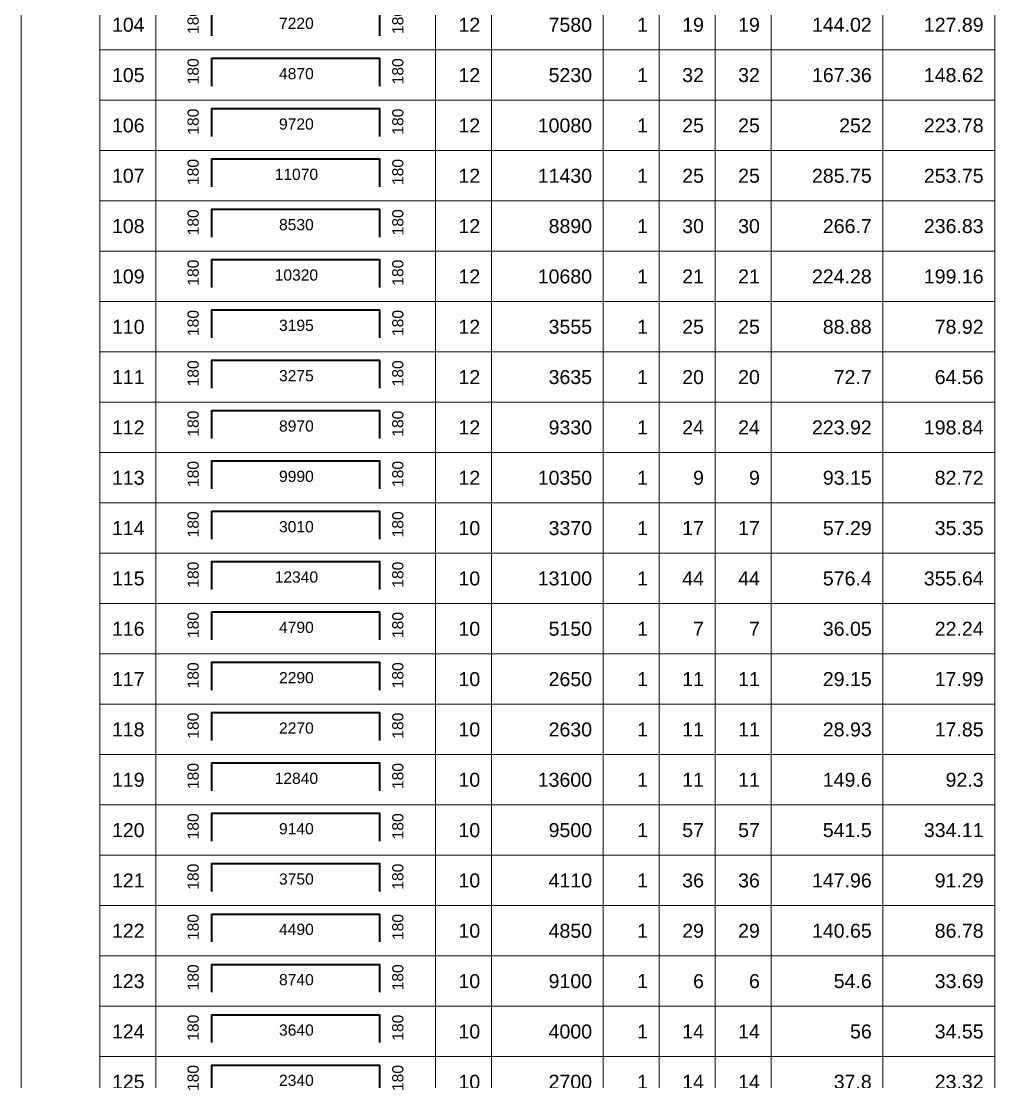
# Model space of a CAD drawing. Header units: millimetres. Extents: x -247377 to 927516, y -864259 to 155594.
# Drawn here: x 636100 to 653505, y -673909 to -654946 of the extents above; entities that cross this region are included whole.
import ezdxf
from ezdxf.enums import TextEntityAlignment as Align

# ---------------------------------------------------------------- set-up
doc = ezdxf.new("R2010")
doc.units = ezdxf.units.MM
doc.header["$MEASUREMENT"] = 0
for name, color, linetype, lineweight in [('NDC_FRAME', 7, 'Continuous', 20), ('NDC_S_REBAR', 4, 'Continuous', 35), ('NDC_S_VN TEXT', 7, 'Continuous', 20), ('NDC_Table', 3, 'Continuous', 20)]:
    doc.layers.add(name, color=color, linetype=linetype, lineweight=lineweight)
doc.styles.add('ARIAL', font='arial.ttf', dxfattribs={"width": 0.8})

# ---------------------------------------------------------------- blocks, each defined once
blk = doc.blocks.new('dang04')
at = {"layer": 'NDC_S_REBAR'}
blk.add_lwpolyline([(3405, -650), (3405, -150), (6405, -150), (6405, -650)], dxfattribs=at)
at = {"layer": 'NDC_Table'}
for p, q in [((0, 0), (0, -900)), ((1405, 0), (1405, -900)), ((2405, 0), (2405, -900)), ((7405, 0), (7405, -900)), ((8405, 0), (8405, -900)), ((10405, 0), (10405, -900)), ((11405, 0), (11405, -900)), ((12405, 0), (12405, -900)), ((13405, 0), (13405, -900)), ((15405, 0), (15405, -900)), ((17405, 0), (17405, -900)), ((1405, -900), (17405, -900))]:
    blk.add_line(p, q, dxfattribs=at)
at = {"layer": 'NDC_S_VN TEXT', "style": 'ARIAL'}
for p in [(3073, -150), (6733, -150)]:
    blk.add_attdef('D03', text='', height=200, rotation=90, dxfattribs=at).set_placement(p, align=Align.MIDDLE_RIGHT)
for p in [(2205, -450), (8205, -450), (10205, -450), (11205, -450), (12205, -450), (13205, -450), (15205, -450), (17205, -450)]:
    blk.add_attdef('D03', text='', height=250, dxfattribs=at).set_placement(p, align=Align.MIDDLE_RIGHT)
blk.add_attdef('D03', text='', height=200, dxfattribs=at).set_placement((4920, -425), align=Align.MIDDLE_CENTER)

msp = doc.modelspace()

# ---------------------------------------------------------------- block references
at = {"layer": 'NDC_FRAME'}
ref = msp.add_blockref('dang04', (636100.2, -654559.1), dxfattribs=at)
ref.add_attrib('D03', '104', dxfattribs={"layer": 'NDC_S_VN TEXT', "height": 250, "style": 'ARIAL'}).set_placement((638305.5, -655009.1), align=Align.MIDDLE_RIGHT)
ref.add_attrib('D03', '180', dxfattribs={"layer": 'NDC_S_VN TEXT', "height": 200, "rotation": 90, "style": 'ARIAL'}).set_placement((639173.5, -654709.1), align=Align.MIDDLE_RIGHT)
ref.add_attrib('D03', '7220', dxfattribs={"layer": 'NDC_S_VN TEXT', "height": 200, "style": 'ARIAL'}).set_placement((641019.8, -654983.8), align=Align.MIDDLE_CENTER)
ref.add_attrib('D03', '180', dxfattribs={"layer": 'NDC_S_VN TEXT', "height": 200, "rotation": 90, "style": 'ARIAL'}).set_placement((642832.7, -654709.1), align=Align.MIDDLE_RIGHT)
ref.add_attrib('D03', '12', dxfattribs={"layer": 'NDC_S_VN TEXT', "height": 250, "style": 'ARIAL'}).set_placement((644305.5, -655009.1), align=Align.MIDDLE_RIGHT)
ref.add_attrib('D03', '7580', dxfattribs={"layer": 'NDC_S_VN TEXT', "height": 250, "style": 'ARIAL'}).set_placement((646305.5, -655009.1), align=Align.MIDDLE_RIGHT)
ref.add_attrib('D03', '1', dxfattribs={"layer": 'NDC_S_VN TEXT', "height": 250, "style": 'ARIAL'}).set_placement((647305.5, -655009.1), align=Align.MIDDLE_RIGHT)
ref.add_attrib('D03', '19', dxfattribs={"layer": 'NDC_S_VN TEXT', "height": 250, "style": 'ARIAL'}).set_placement((648305.5, -655009.1), align=Align.MIDDLE_RIGHT)
ref.add_attrib('D03', '19', dxfattribs={"layer": 'NDC_S_VN TEXT', "height": 250, "style": 'ARIAL'}).set_placement((649305.5, -655008.8), align=Align.MIDDLE_RIGHT)
ref.add_attrib('D03', '144.02', dxfattribs={"layer": 'NDC_S_VN TEXT', "height": 250, "style": 'ARIAL'}).set_placement((651305.5, -655009.1), align=Align.MIDDLE_RIGHT)
ref.add_attrib('D03', '127.89', dxfattribs={"layer": 'NDC_S_VN TEXT', "height": 250, "style": 'ARIAL'}).set_placement((653305.5, -655009.1), align=Align.MIDDLE_RIGHT)
ref = msp.add_blockref('dang04', (636100.2, -655459.1), dxfattribs=at)
ref.add_attrib('D03', '105', dxfattribs={"layer": 'NDC_S_VN TEXT', "height": 250, "style": 'ARIAL'}).set_placement((638305.5, -655909.1), align=Align.MIDDLE_RIGHT)
ref.add_attrib('D03', '180', dxfattribs={"layer": 'NDC_S_VN TEXT', "height": 200, "rotation": 90, "style": 'ARIAL'}).set_placement((639173.5, -655609.1), align=Align.MIDDLE_RIGHT)
ref.add_attrib('D03', '4870', dxfattribs={"layer": 'NDC_S_VN TEXT', "height": 200, "style": 'ARIAL'}).set_placement((641019.8, -655883.8), align=Align.MIDDLE_CENTER)
ref.add_attrib('D03', '180', dxfattribs={"layer": 'NDC_S_VN TEXT', "height": 200, "rotation": 90, "style": 'ARIAL'}).set_placement((642832.7, -655609.1), align=Align.MIDDLE_RIGHT)
ref.add_attrib('D03', '12', dxfattribs={"layer": 'NDC_S_VN TEXT', "height": 250, "style": 'ARIAL'}).set_placement((644305.5, -655909.1), align=Align.MIDDLE_RIGHT)
ref.add_attrib('D03', '5230', dxfattribs={"layer": 'NDC_S_VN TEXT', "height": 250, "style": 'ARIAL'}).set_placement((646305.5, -655909.1), align=Align.MIDDLE_RIGHT)
ref.add_attrib('D03', '1', dxfattribs={"layer": 'NDC_S_VN TEXT', "height": 250, "style": 'ARIAL'}).set_placement((647305.5, -655909.1), align=Align.MIDDLE_RIGHT)
ref.add_attrib('D03', '32', dxfattribs={"layer": 'NDC_S_VN TEXT', "height": 250, "style": 'ARIAL'}).set_placement((648305.5, -655909.1), align=Align.MIDDLE_RIGHT)
ref.add_attrib('D03', '32', dxfattribs={"layer": 'NDC_S_VN TEXT', "height": 250, "style": 'ARIAL'}).set_placement((649305.5, -655908.8), align=Align.MIDDLE_RIGHT)
ref.add_attrib('D03', '167.36', dxfattribs={"layer": 'NDC_S_VN TEXT', "height": 250, "style": 'ARIAL'}).set_placement((651305.5, -655909.1), align=Align.MIDDLE_RIGHT)
ref.add_attrib('D03', '148.62', dxfattribs={"layer": 'NDC_S_VN TEXT', "height": 250, "style": 'ARIAL'}).set_placement((653305.5, -655909.1), align=Align.MIDDLE_RIGHT)
ref = msp.add_blockref('dang04', (636100.2, -656359.1), dxfattribs=at)
ref.add_attrib('D03', '106', dxfattribs={"layer": 'NDC_S_VN TEXT', "height": 250, "style": 'ARIAL'}).set_placement((638305.5, -656809.1), align=Align.MIDDLE_RIGHT)
ref.add_attrib('D03', '180', dxfattribs={"layer": 'NDC_S_VN TEXT', "height": 200, "rotation": 90, "style": 'ARIAL'}).set_placement((639173.5, -656509.1), align=Align.MIDDLE_RIGHT)
ref.add_attrib('D03', '9720', dxfattribs={"layer": 'NDC_S_VN TEXT', "height": 200, "style": 'ARIAL'}).set_placement((641019.8, -656783.8), align=Align.MIDDLE_CENTER)
ref.add_attrib('D03', '180', dxfattribs={"layer": 'NDC_S_VN TEXT', "height": 200, "rotation": 90, "style": 'ARIAL'}).set_placement((642832.7, -656509.1), align=Align.MIDDLE_RIGHT)
ref.add_attrib('D03', '12', dxfattribs={"layer": 'NDC_S_VN TEXT', "height": 250, "style": 'ARIAL'}).set_placement((644305.5, -656809.1), align=Align.MIDDLE_RIGHT)
ref.add_attrib('D03', '10080', dxfattribs={"layer": 'NDC_S_VN TEXT', "height": 250, "style": 'ARIAL'}).set_placement((646305.5, -656809.1), align=Align.MIDDLE_RIGHT)
ref.add_attrib('D03', '1', dxfattribs={"layer": 'NDC_S_VN TEXT', "height": 250, "style": 'ARIAL'}).set_placement((647305.5, -656809.1), align=Align.MIDDLE_RIGHT)
ref.add_attrib('D03', '25', dxfattribs={"layer": 'NDC_S_VN TEXT', "height": 250, "style": 'ARIAL'}).set_placement((648305.5, -656809.1), align=Align.MIDDLE_RIGHT)
ref.add_attrib('D03', '25', dxfattribs={"layer": 'NDC_S_VN TEXT', "height": 250, "style": 'ARIAL'}).set_placement((649305.5, -656808.8), align=Align.MIDDLE_RIGHT)
ref.add_attrib('D03', '252', dxfattribs={"layer": 'NDC_S_VN TEXT', "height": 250, "style": 'ARIAL'}).set_placement((651305.5, -656809.1), align=Align.MIDDLE_RIGHT)
ref.add_attrib('D03', '223.78', dxfattribs={"layer": 'NDC_S_VN TEXT', "height": 250, "style": 'ARIAL'}).set_placement((653305.5, -656809.1), align=Align.MIDDLE_RIGHT)
ref = msp.add_blockref('dang04', (636100.2, -657259.1), dxfattribs=at)
ref.add_attrib('D03', '107', dxfattribs={"layer": 'NDC_S_VN TEXT', "height": 250, "style": 'ARIAL'}).set_placement((638305.5, -657709.1), align=Align.MIDDLE_RIGHT)
ref.add_attrib('D03', '180', dxfattribs={"layer": 'NDC_S_VN TEXT', "height": 200, "rotation": 90, "style": 'ARIAL'}).set_placement((639173.5, -657409.1), align=Align.MIDDLE_RIGHT)
ref.add_attrib('D03', '11070', dxfattribs={"layer": 'NDC_S_VN TEXT', "height": 200, "style": 'ARIAL'}).set_placement((641019.8, -657683.8), align=Align.MIDDLE_CENTER)
ref.add_attrib('D03', '180', dxfattribs={"layer": 'NDC_S_VN TEXT', "height": 200, "rotation": 90, "style": 'ARIAL'}).set_placement((642832.7, -657409.1), align=Align.MIDDLE_RIGHT)
ref.add_attrib('D03', '12', dxfattribs={"layer": 'NDC_S_VN TEXT', "height": 250, "style": 'ARIAL'}).set_placement((644305.5, -657709.1), align=Align.MIDDLE_RIGHT)
ref.add_attrib('D03', '11430', dxfattribs={"layer": 'NDC_S_VN TEXT', "height": 250, "style": 'ARIAL'}).set_placement((646305.5, -657709.1), align=Align.MIDDLE_RIGHT)
ref.add_attrib('D03', '1', dxfattribs={"layer": 'NDC_S_VN TEXT', "height": 250, "style": 'ARIAL'}).set_placement((647305.5, -657709.1), align=Align.MIDDLE_RIGHT)
ref.add_attrib('D03', '25', dxfattribs={"layer": 'NDC_S_VN TEXT', "height": 250, "style": 'ARIAL'}).set_placement((648305.5, -657709.1), align=Align.MIDDLE_RIGHT)
ref.add_attrib('D03', '25', dxfattribs={"layer": 'NDC_S_VN TEXT', "height": 250, "style": 'ARIAL'}).set_placement((649305.5, -657708.8), align=Align.MIDDLE_RIGHT)
ref.add_attrib('D03', '285.75', dxfattribs={"layer": 'NDC_S_VN TEXT', "height": 250, "style": 'ARIAL'}).set_placement((651305.5, -657709.1), align=Align.MIDDLE_RIGHT)
ref.add_attrib('D03', '253.75', dxfattribs={"layer": 'NDC_S_VN TEXT', "height": 250, "style": 'ARIAL'}).set_placement((653305.5, -657709.1), align=Align.MIDDLE_RIGHT)
ref = msp.add_blockref('dang04', (636100.2, -658159.1), dxfattribs=at)
ref.add_attrib('D03', '108', dxfattribs={"layer": 'NDC_S_VN TEXT', "height": 250, "style": 'ARIAL'}).set_placement((638305.5, -658609.1), align=Align.MIDDLE_RIGHT)
ref.add_attrib('D03', '180', dxfattribs={"layer": 'NDC_S_VN TEXT', "height": 200, "rotation": 90, "style": 'ARIAL'}).set_placement((639173.5, -658309.1), align=Align.MIDDLE_RIGHT)
ref.add_attrib('D03', '8530', dxfattribs={"layer": 'NDC_S_VN TEXT', "height": 200, "style": 'ARIAL'}).set_placement((641019.8, -658583.8), align=Align.MIDDLE_CENTER)
ref.add_attrib('D03', '180', dxfattribs={"layer": 'NDC_S_VN TEXT', "height": 200, "rotation": 90, "style": 'ARIAL'}).set_placement((642832.7, -658309.1), align=Align.MIDDLE_RIGHT)
ref.add_attrib('D03', '12', dxfattribs={"layer": 'NDC_S_VN TEXT', "height": 250, "style": 'ARIAL'}).set_placement((644305.5, -658609.1), align=Align.MIDDLE_RIGHT)
ref.add_attrib('D03', '8890', dxfattribs={"layer": 'NDC_S_VN TEXT', "height": 250, "style": 'ARIAL'}).set_placement((646305.5, -658609.1), align=Align.MIDDLE_RIGHT)
ref.add_attrib('D03', '1', dxfattribs={"layer": 'NDC_S_VN TEXT', "height": 250, "style": 'ARIAL'}).set_placement((647305.5, -658609.1), align=Align.MIDDLE_RIGHT)
ref.add_attrib('D03', '30', dxfattribs={"layer": 'NDC_S_VN TEXT', "height": 250, "style": 'ARIAL'}).set_placement((648305.5, -658609.1), align=Align.MIDDLE_RIGHT)
ref.add_attrib('D03', '30', dxfattribs={"layer": 'NDC_S_VN TEXT', "height": 250, "style": 'ARIAL'}).set_placement((649305.5, -658608.8), align=Align.MIDDLE_RIGHT)
ref.add_attrib('D03', '266.7', dxfattribs={"layer": 'NDC_S_VN TEXT', "height": 250, "style": 'ARIAL'}).set_placement((651305.5, -658609.1), align=Align.MIDDLE_RIGHT)
ref.add_attrib('D03', '236.83', dxfattribs={"layer": 'NDC_S_VN TEXT', "height": 250, "style": 'ARIAL'}).set_placement((653305.5, -658609.1), align=Align.MIDDLE_RIGHT)
ref = msp.add_blockref('dang04', (636100.2, -659059.1), dxfattribs=at)
ref.add_attrib('D03', '109', dxfattribs={"layer": 'NDC_S_VN TEXT', "height": 250, "style": 'ARIAL'}).set_placement((638305.5, -659509.1), align=Align.MIDDLE_RIGHT)
ref.add_attrib('D03', '180', dxfattribs={"layer": 'NDC_S_VN TEXT', "height": 200, "rotation": 90, "style": 'ARIAL'}).set_placement((639173.5, -659209.1), align=Align.MIDDLE_RIGHT)
ref.add_attrib('D03', '10320', dxfattribs={"layer": 'NDC_S_VN TEXT', "height": 200, "style": 'ARIAL'}).set_placement((641019.8, -659483.8), align=Align.MIDDLE_CENTER)
ref.add_attrib('D03', '180', dxfattribs={"layer": 'NDC_S_VN TEXT', "height": 200, "rotation": 90, "style": 'ARIAL'}).set_placement((642832.7, -659209.1), align=Align.MIDDLE_RIGHT)
ref.add_attrib('D03', '12', dxfattribs={"layer": 'NDC_S_VN TEXT', "height": 250, "style": 'ARIAL'}).set_placement((644305.5, -659509.1), align=Align.MIDDLE_RIGHT)
ref.add_attrib('D03', '10680', dxfattribs={"layer": 'NDC_S_VN TEXT', "height": 250, "style": 'ARIAL'}).set_placement((646305.5, -659509.1), align=Align.MIDDLE_RIGHT)
ref.add_attrib('D03', '1', dxfattribs={"layer": 'NDC_S_VN TEXT', "height": 250, "style": 'ARIAL'}).set_placement((647305.5, -659509.1), align=Align.MIDDLE_RIGHT)
ref.add_attrib('D03', '21', dxfattribs={"layer": 'NDC_S_VN TEXT', "height": 250, "style": 'ARIAL'}).set_placement((648305.5, -659509.1), align=Align.MIDDLE_RIGHT)
ref.add_attrib('D03', '21', dxfattribs={"layer": 'NDC_S_VN TEXT', "height": 250, "style": 'ARIAL'}).set_placement((649305.5, -659508.8), align=Align.MIDDLE_RIGHT)
ref.add_attrib('D03', '224.28', dxfattribs={"layer": 'NDC_S_VN TEXT', "height": 250, "style": 'ARIAL'}).set_placement((651305.5, -659509.1), align=Align.MIDDLE_RIGHT)
ref.add_attrib('D03', '199.16', dxfattribs={"layer": 'NDC_S_VN TEXT', "height": 250, "style": 'ARIAL'}).set_placement((653305.5, -659509.1), align=Align.MIDDLE_RIGHT)
ref = msp.add_blockref('dang04', (636100.2, -659959.1), dxfattribs=at)
ref.add_attrib('D03', '110', dxfattribs={"layer": 'NDC_S_VN TEXT', "height": 250, "style": 'ARIAL'}).set_placement((638305.5, -660409.1), align=Align.MIDDLE_RIGHT)
ref.add_attrib('D03', '180', dxfattribs={"layer": 'NDC_S_VN TEXT', "height": 200, "rotation": 90, "style": 'ARIAL'}).set_placement((639173.5, -660109.1), align=Align.MIDDLE_RIGHT)
ref.add_attrib('D03', '3195', dxfattribs={"layer": 'NDC_S_VN TEXT', "height": 200, "style": 'ARIAL'}).set_placement((641019.8, -660383.8), align=Align.MIDDLE_CENTER)
ref.add_attrib('D03', '180', dxfattribs={"layer": 'NDC_S_VN TEXT', "height": 200, "rotation": 90, "style": 'ARIAL'}).set_placement((642832.7, -660109.1), align=Align.MIDDLE_RIGHT)
ref.add_attrib('D03', '12', dxfattribs={"layer": 'NDC_S_VN TEXT', "height": 250, "style": 'ARIAL'}).set_placement((644305.5, -660409.1), align=Align.MIDDLE_RIGHT)
ref.add_attrib('D03', '3555', dxfattribs={"layer": 'NDC_S_VN TEXT', "height": 250, "style": 'ARIAL'}).set_placement((646305.5, -660409.1), align=Align.MIDDLE_RIGHT)
ref.add_attrib('D03', '1', dxfattribs={"layer": 'NDC_S_VN TEXT', "height": 250, "style": 'ARIAL'}).set_placement((647305.5, -660409.1), align=Align.MIDDLE_RIGHT)
ref.add_attrib('D03', '25', dxfattribs={"layer": 'NDC_S_VN TEXT', "height": 250, "style": 'ARIAL'}).set_placement((648305.5, -660409.1), align=Align.MIDDLE_RIGHT)
ref.add_attrib('D03', '25', dxfattribs={"layer": 'NDC_S_VN TEXT', "height": 250, "style": 'ARIAL'}).set_placement((649305.5, -660408.8), align=Align.MIDDLE_RIGHT)
ref.add_attrib('D03', '88.88', dxfattribs={"layer": 'NDC_S_VN TEXT', "height": 250, "style": 'ARIAL'}).set_placement((651305.5, -660409.1), align=Align.MIDDLE_RIGHT)
ref.add_attrib('D03', '78.92', dxfattribs={"layer": 'NDC_S_VN TEXT', "height": 250, "style": 'ARIAL'}).set_placement((653305.5, -660409.1), align=Align.MIDDLE_RIGHT)
ref = msp.add_blockref('dang04', (636100.2, -660859.1), dxfattribs=at)
ref.add_attrib('D03', '111', dxfattribs={"layer": 'NDC_S_VN TEXT', "height": 250, "style": 'ARIAL'}).set_placement((638305.5, -661309.1), align=Align.MIDDLE_RIGHT)
ref.add_attrib('D03', '180', dxfattribs={"layer": 'NDC_S_VN TEXT', "height": 200, "rotation": 90, "style": 'ARIAL'}).set_placement((639173.5, -661009.1), align=Align.MIDDLE_RIGHT)
ref.add_attrib('D03', '3275', dxfattribs={"layer": 'NDC_S_VN TEXT', "height": 200, "style": 'ARIAL'}).set_placement((641019.8, -661283.8), align=Align.MIDDLE_CENTER)
ref.add_attrib('D03', '180', dxfattribs={"layer": 'NDC_S_VN TEXT', "height": 200, "rotation": 90, "style": 'ARIAL'}).set_placement((642832.7, -661009.1), align=Align.MIDDLE_RIGHT)
ref.add_attrib('D03', '12', dxfattribs={"layer": 'NDC_S_VN TEXT', "height": 250, "style": 'ARIAL'}).set_placement((644305.5, -661309.1), align=Align.MIDDLE_RIGHT)
ref.add_attrib('D03', '3635', dxfattribs={"layer": 'NDC_S_VN TEXT', "height": 250, "style": 'ARIAL'}).set_placement((646305.5, -661309.1), align=Align.MIDDLE_RIGHT)
ref.add_attrib('D03', '1', dxfattribs={"layer": 'NDC_S_VN TEXT', "height": 250, "style": 'ARIAL'}).set_placement((647305.5, -661309.1), align=Align.MIDDLE_RIGHT)
ref.add_attrib('D03', '20', dxfattribs={"layer": 'NDC_S_VN TEXT', "height": 250, "style": 'ARIAL'}).set_placement((648305.5, -661309.1), align=Align.MIDDLE_RIGHT)
ref.add_attrib('D03', '20', dxfattribs={"layer": 'NDC_S_VN TEXT', "height": 250, "style": 'ARIAL'}).set_placement((649305.5, -661308.8), align=Align.MIDDLE_RIGHT)
ref.add_attrib('D03', '72.7', dxfattribs={"layer": 'NDC_S_VN TEXT', "height": 250, "style": 'ARIAL'}).set_placement((651305.5, -661309.1), align=Align.MIDDLE_RIGHT)
ref.add_attrib('D03', '64.56', dxfattribs={"layer": 'NDC_S_VN TEXT', "height": 250, "style": 'ARIAL'}).set_placement((653305.5, -661309.1), align=Align.MIDDLE_RIGHT)
ref = msp.add_blockref('dang04', (636100.2, -661759.1), dxfattribs=at)
ref.add_attrib('D03', '112', dxfattribs={"layer": 'NDC_S_VN TEXT', "height": 250, "style": 'ARIAL'}).set_placement((638305.5, -662209.1), align=Align.MIDDLE_RIGHT)
ref.add_attrib('D03', '180', dxfattribs={"layer": 'NDC_S_VN TEXT', "height": 200, "rotation": 90, "style": 'ARIAL'}).set_placement((639173.5, -661909.1), align=Align.MIDDLE_RIGHT)
ref.add_attrib('D03', '8970', dxfattribs={"layer": 'NDC_S_VN TEXT', "height": 200, "style": 'ARIAL'}).set_placement((641019.8, -662183.8), align=Align.MIDDLE_CENTER)
ref.add_attrib('D03', '180', dxfattribs={"layer": 'NDC_S_VN TEXT', "height": 200, "rotation": 90, "style": 'ARIAL'}).set_placement((642832.7, -661909.1), align=Align.MIDDLE_RIGHT)
ref.add_attrib('D03', '12', dxfattribs={"layer": 'NDC_S_VN TEXT', "height": 250, "style": 'ARIAL'}).set_placement((644305.5, -662209.1), align=Align.MIDDLE_RIGHT)
ref.add_attrib('D03', '9330', dxfattribs={"layer": 'NDC_S_VN TEXT', "height": 250, "style": 'ARIAL'}).set_placement((646305.5, -662209.1), align=Align.MIDDLE_RIGHT)
ref.add_attrib('D03', '1', dxfattribs={"layer": 'NDC_S_VN TEXT', "height": 250, "style": 'ARIAL'}).set_placement((647305.5, -662209.1), align=Align.MIDDLE_RIGHT)
ref.add_attrib('D03', '24', dxfattribs={"layer": 'NDC_S_VN TEXT', "height": 250, "style": 'ARIAL'}).set_placement((648305.5, -662209.1), align=Align.MIDDLE_RIGHT)
ref.add_attrib('D03', '24', dxfattribs={"layer": 'NDC_S_VN TEXT', "height": 250, "style": 'ARIAL'}).set_placement((649305.5, -662208.8), align=Align.MIDDLE_RIGHT)
ref.add_attrib('D03', '223.92', dxfattribs={"layer": 'NDC_S_VN TEXT', "height": 250, "style": 'ARIAL'}).set_placement((651305.5, -662209.1), align=Align.MIDDLE_RIGHT)
ref.add_attrib('D03', '198.84', dxfattribs={"layer": 'NDC_S_VN TEXT', "height": 250, "style": 'ARIAL'}).set_placement((653305.5, -662209.1), align=Align.MIDDLE_RIGHT)
ref = msp.add_blockref('dang04', (636100.2, -662659.1), dxfattribs=at)
ref.add_attrib('D03', '113', dxfattribs={"layer": 'NDC_S_VN TEXT', "height": 250, "style": 'ARIAL'}).set_placement((638305.5, -663109.1), align=Align.MIDDLE_RIGHT)
ref.add_attrib('D03', '180', dxfattribs={"layer": 'NDC_S_VN TEXT', "height": 200, "rotation": 90, "style": 'ARIAL'}).set_placement((639173.5, -662809.1), align=Align.MIDDLE_RIGHT)
ref.add_attrib('D03', '9990', dxfattribs={"layer": 'NDC_S_VN TEXT', "height": 200, "style": 'ARIAL'}).set_placement((641019.8, -663083.8), align=Align.MIDDLE_CENTER)
ref.add_attrib('D03', '180', dxfattribs={"layer": 'NDC_S_VN TEXT', "height": 200, "rotation": 90, "style": 'ARIAL'}).set_placement((642832.7, -662809.1), align=Align.MIDDLE_RIGHT)
ref.add_attrib('D03', '12', dxfattribs={"layer": 'NDC_S_VN TEXT', "height": 250, "style": 'ARIAL'}).set_placement((644305.5, -663109.1), align=Align.MIDDLE_RIGHT)
ref.add_attrib('D03', '10350', dxfattribs={"layer": 'NDC_S_VN TEXT', "height": 250, "style": 'ARIAL'}).set_placement((646305.5, -663109.1), align=Align.MIDDLE_RIGHT)
ref.add_attrib('D03', '1', dxfattribs={"layer": 'NDC_S_VN TEXT', "height": 250, "style": 'ARIAL'}).set_placement((647305.5, -663109.1), align=Align.MIDDLE_RIGHT)
ref.add_attrib('D03', '9', dxfattribs={"layer": 'NDC_S_VN TEXT', "height": 250, "style": 'ARIAL'}).set_placement((648305.5, -663109.1), align=Align.MIDDLE_RIGHT)
ref.add_attrib('D03', '9', dxfattribs={"layer": 'NDC_S_VN TEXT', "height": 250, "style": 'ARIAL'}).set_placement((649305.5, -663108.8), align=Align.MIDDLE_RIGHT)
ref.add_attrib('D03', '93.15', dxfattribs={"layer": 'NDC_S_VN TEXT', "height": 250, "style": 'ARIAL'}).set_placement((651305.5, -663109.1), align=Align.MIDDLE_RIGHT)
ref.add_attrib('D03', '82.72', dxfattribs={"layer": 'NDC_S_VN TEXT', "height": 250, "style": 'ARIAL'}).set_placement((653305.5, -663109.1), align=Align.MIDDLE_RIGHT)
ref = msp.add_blockref('dang04', (636100.2, -663559.1), dxfattribs=at)
ref.add_attrib('D03', '114', dxfattribs={"layer": 'NDC_S_VN TEXT', "height": 250, "style": 'ARIAL'}).set_placement((638305.5, -664009.1), align=Align.MIDDLE_RIGHT)
ref.add_attrib('D03', '180', dxfattribs={"layer": 'NDC_S_VN TEXT', "height": 200, "rotation": 90, "style": 'ARIAL'}).set_placement((639173.5, -663709.1), align=Align.MIDDLE_RIGHT)
ref.add_attrib('D03', '3010', dxfattribs={"layer": 'NDC_S_VN TEXT', "height": 200, "style": 'ARIAL'}).set_placement((641019.8, -663983.8), align=Align.MIDDLE_CENTER)
ref.add_attrib('D03', '180', dxfattribs={"layer": 'NDC_S_VN TEXT', "height": 200, "rotation": 90, "style": 'ARIAL'}).set_placement((642832.7, -663709.1), align=Align.MIDDLE_RIGHT)
ref.add_attrib('D03', '10', dxfattribs={"layer": 'NDC_S_VN TEXT', "height": 250, "style": 'ARIAL'}).set_placement((644305.5, -664009.1), align=Align.MIDDLE_RIGHT)
ref.add_attrib('D03', '3370', dxfattribs={"layer": 'NDC_S_VN TEXT', "height": 250, "style": 'ARIAL'}).set_placement((646305.5, -664009.1), align=Align.MIDDLE_RIGHT)
ref.add_attrib('D03', '1', dxfattribs={"layer": 'NDC_S_VN TEXT', "height": 250, "style": 'ARIAL'}).set_placement((647305.5, -664009.1), align=Align.MIDDLE_RIGHT)
ref.add_attrib('D03', '17', dxfattribs={"layer": 'NDC_S_VN TEXT', "height": 250, "style": 'ARIAL'}).set_placement((648305.5, -664009.1), align=Align.MIDDLE_RIGHT)
ref.add_attrib('D03', '17', dxfattribs={"layer": 'NDC_S_VN TEXT', "height": 250, "style": 'ARIAL'}).set_placement((649305.5, -664008.8), align=Align.MIDDLE_RIGHT)
ref.add_attrib('D03', '57.29', dxfattribs={"layer": 'NDC_S_VN TEXT', "height": 250, "style": 'ARIAL'}).set_placement((651305.5, -664009.1), align=Align.MIDDLE_RIGHT)
ref.add_attrib('D03', '35.35', dxfattribs={"layer": 'NDC_S_VN TEXT', "height": 250, "style": 'ARIAL'}).set_placement((653305.5, -664009.1), align=Align.MIDDLE_RIGHT)
ref = msp.add_blockref('dang04', (636100.2, -664459.1), dxfattribs=at)
ref.add_attrib('D03', '115', dxfattribs={"layer": 'NDC_S_VN TEXT', "height": 250, "style": 'ARIAL'}).set_placement((638305.5, -664909.1), align=Align.MIDDLE_RIGHT)
ref.add_attrib('D03', '180', dxfattribs={"layer": 'NDC_S_VN TEXT', "height": 200, "rotation": 90, "style": 'ARIAL'}).set_placement((639173.5, -664609.1), align=Align.MIDDLE_RIGHT)
ref.add_attrib('D03', '12340', dxfattribs={"layer": 'NDC_S_VN TEXT', "height": 200, "style": 'ARIAL'}).set_placement((641019.8, -664883.8), align=Align.MIDDLE_CENTER)
ref.add_attrib('D03', '180', dxfattribs={"layer": 'NDC_S_VN TEXT', "height": 200, "rotation": 90, "style": 'ARIAL'}).set_placement((642832.7, -664609.1), align=Align.MIDDLE_RIGHT)
ref.add_attrib('D03', '10', dxfattribs={"layer": 'NDC_S_VN TEXT', "height": 250, "style": 'ARIAL'}).set_placement((644305.5, -664909.1), align=Align.MIDDLE_RIGHT)
ref.add_attrib('D03', '13100', dxfattribs={"layer": 'NDC_S_VN TEXT', "height": 250, "style": 'ARIAL'}).set_placement((646305.5, -664909.1), align=Align.MIDDLE_RIGHT)
ref.add_attrib('D03', '1', dxfattribs={"layer": 'NDC_S_VN TEXT', "height": 250, "style": 'ARIAL'}).set_placement((647305.5, -664909.1), align=Align.MIDDLE_RIGHT)
ref.add_attrib('D03', '44', dxfattribs={"layer": 'NDC_S_VN TEXT', "height": 250, "style": 'ARIAL'}).set_placement((648305.5, -664909.1), align=Align.MIDDLE_RIGHT)
ref.add_attrib('D03', '44', dxfattribs={"layer": 'NDC_S_VN TEXT', "height": 250, "style": 'ARIAL'}).set_placement((649305.5, -664908.8), align=Align.MIDDLE_RIGHT)
ref.add_attrib('D03', '576.4', dxfattribs={"layer": 'NDC_S_VN TEXT', "height": 250, "style": 'ARIAL'}).set_placement((651305.5, -664909.1), align=Align.MIDDLE_RIGHT)
ref.add_attrib('D03', '355.64', dxfattribs={"layer": 'NDC_S_VN TEXT', "height": 250, "style": 'ARIAL'}).set_placement((653305.5, -664909.1), align=Align.MIDDLE_RIGHT)
ref = msp.add_blockref('dang04', (636100.2, -665359.1), dxfattribs=at)
ref.add_attrib('D03', '116', dxfattribs={"layer": 'NDC_S_VN TEXT', "height": 250, "style": 'ARIAL'}).set_placement((638305.5, -665809.1), align=Align.MIDDLE_RIGHT)
ref.add_attrib('D03', '180', dxfattribs={"layer": 'NDC_S_VN TEXT', "height": 200, "rotation": 90, "style": 'ARIAL'}).set_placement((639173.5, -665509.1), align=Align.MIDDLE_RIGHT)
ref.add_attrib('D03', '4790', dxfattribs={"layer": 'NDC_S_VN TEXT', "height": 200, "style": 'ARIAL'}).set_placement((641019.8, -665783.8), align=Align.MIDDLE_CENTER)
ref.add_attrib('D03', '180', dxfattribs={"layer": 'NDC_S_VN TEXT', "height": 200, "rotation": 90, "style": 'ARIAL'}).set_placement((642832.7, -665509.1), align=Align.MIDDLE_RIGHT)
ref.add_attrib('D03', '10', dxfattribs={"layer": 'NDC_S_VN TEXT', "height": 250, "style": 'ARIAL'}).set_placement((644305.5, -665809.1), align=Align.MIDDLE_RIGHT)
ref.add_attrib('D03', '5150', dxfattribs={"layer": 'NDC_S_VN TEXT', "height": 250, "style": 'ARIAL'}).set_placement((646305.5, -665809.1), align=Align.MIDDLE_RIGHT)
ref.add_attrib('D03', '1', dxfattribs={"layer": 'NDC_S_VN TEXT', "height": 250, "style": 'ARIAL'}).set_placement((647305.5, -665809.1), align=Align.MIDDLE_RIGHT)
ref.add_attrib('D03', '7', dxfattribs={"layer": 'NDC_S_VN TEXT', "height": 250, "style": 'ARIAL'}).set_placement((648305.5, -665809.1), align=Align.MIDDLE_RIGHT)
ref.add_attrib('D03', '7', dxfattribs={"layer": 'NDC_S_VN TEXT', "height": 250, "style": 'ARIAL'}).set_placement((649305.5, -665808.8), align=Align.MIDDLE_RIGHT)
ref.add_attrib('D03', '36.05', dxfattribs={"layer": 'NDC_S_VN TEXT', "height": 250, "style": 'ARIAL'}).set_placement((651305.5, -665809.1), align=Align.MIDDLE_RIGHT)
ref.add_attrib('D03', '22.24', dxfattribs={"layer": 'NDC_S_VN TEXT', "height": 250, "style": 'ARIAL'}).set_placement((653305.5, -665809.1), align=Align.MIDDLE_RIGHT)
ref = msp.add_blockref('dang04', (636100.2, -666259.1), dxfattribs=at)
ref.add_attrib('D03', '117', dxfattribs={"layer": 'NDC_S_VN TEXT', "height": 250, "style": 'ARIAL'}).set_placement((638305.5, -666709.1), align=Align.MIDDLE_RIGHT)
ref.add_attrib('D03', '180', dxfattribs={"layer": 'NDC_S_VN TEXT', "height": 200, "rotation": 90, "style": 'ARIAL'}).set_placement((639173.5, -666409.1), align=Align.MIDDLE_RIGHT)
ref.add_attrib('D03', '2290', dxfattribs={"layer": 'NDC_S_VN TEXT', "height": 200, "style": 'ARIAL'}).set_placement((641019.8, -666683.8), align=Align.MIDDLE_CENTER)
ref.add_attrib('D03', '180', dxfattribs={"layer": 'NDC_S_VN TEXT', "height": 200, "rotation": 90, "style": 'ARIAL'}).set_placement((642832.7, -666409.1), align=Align.MIDDLE_RIGHT)
ref.add_attrib('D03', '10', dxfattribs={"layer": 'NDC_S_VN TEXT', "height": 250, "style": 'ARIAL'}).set_placement((644305.5, -666709.1), align=Align.MIDDLE_RIGHT)
ref.add_attrib('D03', '2650', dxfattribs={"layer": 'NDC_S_VN TEXT', "height": 250, "style": 'ARIAL'}).set_placement((646305.5, -666709.1), align=Align.MIDDLE_RIGHT)
ref.add_attrib('D03', '1', dxfattribs={"layer": 'NDC_S_VN TEXT', "height": 250, "style": 'ARIAL'}).set_placement((647305.5, -666709.1), align=Align.MIDDLE_RIGHT)
ref.add_attrib('D03', '11', dxfattribs={"layer": 'NDC_S_VN TEXT', "height": 250, "style": 'ARIAL'}).set_placement((648305.5, -666709.1), align=Align.MIDDLE_RIGHT)
ref.add_attrib('D03', '11', dxfattribs={"layer": 'NDC_S_VN TEXT', "height": 250, "style": 'ARIAL'}).set_placement((649305.5, -666708.8), align=Align.MIDDLE_RIGHT)
ref.add_attrib('D03', '29.15', dxfattribs={"layer": 'NDC_S_VN TEXT', "height": 250, "style": 'ARIAL'}).set_placement((651305.5, -666709.1), align=Align.MIDDLE_RIGHT)
ref.add_attrib('D03', '17.99', dxfattribs={"layer": 'NDC_S_VN TEXT', "height": 250, "style": 'ARIAL'}).set_placement((653305.5, -666709.1), align=Align.MIDDLE_RIGHT)
ref = msp.add_blockref('dang04', (636100.2, -667159.1), dxfattribs=at)
ref.add_attrib('D03', '118', dxfattribs={"layer": 'NDC_S_VN TEXT', "height": 250, "style": 'ARIAL'}).set_placement((638305.5, -667609.1), align=Align.MIDDLE_RIGHT)
ref.add_attrib('D03', '180', dxfattribs={"layer": 'NDC_S_VN TEXT', "height": 200, "rotation": 90, "style": 'ARIAL'}).set_placement((639173.5, -667309.1), align=Align.MIDDLE_RIGHT)
ref.add_attrib('D03', '2270', dxfattribs={"layer": 'NDC_S_VN TEXT', "height": 200, "style": 'ARIAL'}).set_placement((641019.8, -667583.8), align=Align.MIDDLE_CENTER)
ref.add_attrib('D03', '180', dxfattribs={"layer": 'NDC_S_VN TEXT', "height": 200, "rotation": 90, "style": 'ARIAL'}).set_placement((642832.7, -667309.1), align=Align.MIDDLE_RIGHT)
ref.add_attrib('D03', '10', dxfattribs={"layer": 'NDC_S_VN TEXT', "height": 250, "style": 'ARIAL'}).set_placement((644305.5, -667609.1), align=Align.MIDDLE_RIGHT)
ref.add_attrib('D03', '2630', dxfattribs={"layer": 'NDC_S_VN TEXT', "height": 250, "style": 'ARIAL'}).set_placement((646305.5, -667609.1), align=Align.MIDDLE_RIGHT)
ref.add_attrib('D03', '1', dxfattribs={"layer": 'NDC_S_VN TEXT', "height": 250, "style": 'ARIAL'}).set_placement((647305.5, -667609.1), align=Align.MIDDLE_RIGHT)
ref.add_attrib('D03', '11', dxfattribs={"layer": 'NDC_S_VN TEXT', "height": 250, "style": 'ARIAL'}).set_placement((648305.5, -667609.1), align=Align.MIDDLE_RIGHT)
ref.add_attrib('D03', '11', dxfattribs={"layer": 'NDC_S_VN TEXT', "height": 250, "style": 'ARIAL'}).set_placement((649305.5, -667608.8), align=Align.MIDDLE_RIGHT)
ref.add_attrib('D03', '28.93', dxfattribs={"layer": 'NDC_S_VN TEXT', "height": 250, "style": 'ARIAL'}).set_placement((651305.5, -667609.1), align=Align.MIDDLE_RIGHT)
ref.add_attrib('D03', '17.85', dxfattribs={"layer": 'NDC_S_VN TEXT', "height": 250, "style": 'ARIAL'}).set_placement((653305.5, -667609.1), align=Align.MIDDLE_RIGHT)
ref = msp.add_blockref('dang04', (636100.2, -668059.1), dxfattribs=at)
ref.add_attrib('D03', '119', dxfattribs={"layer": 'NDC_S_VN TEXT', "height": 250, "style": 'ARIAL'}).set_placement((638305.5, -668509.1), align=Align.MIDDLE_RIGHT)
ref.add_attrib('D03', '180', dxfattribs={"layer": 'NDC_S_VN TEXT', "height": 200, "rotation": 90, "style": 'ARIAL'}).set_placement((639173.5, -668209.1), align=Align.MIDDLE_RIGHT)
ref.add_attrib('D03', '12840', dxfattribs={"layer": 'NDC_S_VN TEXT', "height": 200, "style": 'ARIAL'}).set_placement((641019.8, -668483.8), align=Align.MIDDLE_CENTER)
ref.add_attrib('D03', '180', dxfattribs={"layer": 'NDC_S_VN TEXT', "height": 200, "rotation": 90, "style": 'ARIAL'}).set_placement((642832.7, -668209.1), align=Align.MIDDLE_RIGHT)
ref.add_attrib('D03', '10', dxfattribs={"layer": 'NDC_S_VN TEXT', "height": 250, "style": 'ARIAL'}).set_placement((644305.5, -668509.1), align=Align.MIDDLE_RIGHT)
ref.add_attrib('D03', '13600', dxfattribs={"layer": 'NDC_S_VN TEXT', "height": 250, "style": 'ARIAL'}).set_placement((646305.5, -668509.1), align=Align.MIDDLE_RIGHT)
ref.add_attrib('D03', '1', dxfattribs={"layer": 'NDC_S_VN TEXT', "height": 250, "style": 'ARIAL'}).set_placement((647305.5, -668509.1), align=Align.MIDDLE_RIGHT)
ref.add_attrib('D03', '11', dxfattribs={"layer": 'NDC_S_VN TEXT', "height": 250, "style": 'ARIAL'}).set_placement((648305.5, -668509.1), align=Align.MIDDLE_RIGHT)
ref.add_attrib('D03', '11', dxfattribs={"layer": 'NDC_S_VN TEXT', "height": 250, "style": 'ARIAL'}).set_placement((649305.5, -668508.8), align=Align.MIDDLE_RIGHT)
ref.add_attrib('D03', '149.6', dxfattribs={"layer": 'NDC_S_VN TEXT', "height": 250, "style": 'ARIAL'}).set_placement((651305.5, -668509.1), align=Align.MIDDLE_RIGHT)
ref.add_attrib('D03', '92.3', dxfattribs={"layer": 'NDC_S_VN TEXT', "height": 250, "style": 'ARIAL'}).set_placement((653305.5, -668509.1), align=Align.MIDDLE_RIGHT)
ref = msp.add_blockref('dang04', (636100.2, -668959.1), dxfattribs=at)
ref.add_attrib('D03', '120', dxfattribs={"layer": 'NDC_S_VN TEXT', "height": 250, "style": 'ARIAL'}).set_placement((638305.5, -669409.1), align=Align.MIDDLE_RIGHT)
ref.add_attrib('D03', '180', dxfattribs={"layer": 'NDC_S_VN TEXT', "height": 200, "rotation": 90, "style": 'ARIAL'}).set_placement((639173.5, -669109.1), align=Align.MIDDLE_RIGHT)
ref.add_attrib('D03', '9140', dxfattribs={"layer": 'NDC_S_VN TEXT', "height": 200, "style": 'ARIAL'}).set_placement((641019.8, -669383.8), align=Align.MIDDLE_CENTER)
ref.add_attrib('D03', '180', dxfattribs={"layer": 'NDC_S_VN TEXT', "height": 200, "rotation": 90, "style": 'ARIAL'}).set_placement((642832.7, -669109.1), align=Align.MIDDLE_RIGHT)
ref.add_attrib('D03', '10', dxfattribs={"layer": 'NDC_S_VN TEXT', "height": 250, "style": 'ARIAL'}).set_placement((644305.5, -669409.1), align=Align.MIDDLE_RIGHT)
ref.add_attrib('D03', '9500', dxfattribs={"layer": 'NDC_S_VN TEXT', "height": 250, "style": 'ARIAL'}).set_placement((646305.5, -669409.1), align=Align.MIDDLE_RIGHT)
ref.add_attrib('D03', '1', dxfattribs={"layer": 'NDC_S_VN TEXT', "height": 250, "style": 'ARIAL'}).set_placement((647305.5, -669409.1), align=Align.MIDDLE_RIGHT)
ref.add_attrib('D03', '57', dxfattribs={"layer": 'NDC_S_VN TEXT', "height": 250, "style": 'ARIAL'}).set_placement((648305.5, -669409.1), align=Align.MIDDLE_RIGHT)
ref.add_attrib('D03', '57', dxfattribs={"layer": 'NDC_S_VN TEXT', "height": 250, "style": 'ARIAL'}).set_placement((649305.5, -669408.8), align=Align.MIDDLE_RIGHT)
ref.add_attrib('D03', '541.5', dxfattribs={"layer": 'NDC_S_VN TEXT', "height": 250, "style": 'ARIAL'}).set_placement((651305.5, -669409.1), align=Align.MIDDLE_RIGHT)
ref.add_attrib('D03', '334.11', dxfattribs={"layer": 'NDC_S_VN TEXT', "height": 250, "style": 'ARIAL'}).set_placement((653305.5, -669409.1), align=Align.MIDDLE_RIGHT)
ref = msp.add_blockref('dang04', (636100.2, -669859.1), dxfattribs=at)
ref.add_attrib('D03', '121', dxfattribs={"layer": 'NDC_S_VN TEXT', "height": 250, "style": 'ARIAL'}).set_placement((638305.5, -670309.1), align=Align.MIDDLE_RIGHT)
ref.add_attrib('D03', '180', dxfattribs={"layer": 'NDC_S_VN TEXT', "height": 200, "rotation": 90, "style": 'ARIAL'}).set_placement((639173.5, -670009.1), align=Align.MIDDLE_RIGHT)
ref.add_attrib('D03', '3750', dxfattribs={"layer": 'NDC_S_VN TEXT', "height": 200, "style": 'ARIAL'}).set_placement((641019.8, -670283.8), align=Align.MIDDLE_CENTER)
ref.add_attrib('D03', '180', dxfattribs={"layer": 'NDC_S_VN TEXT', "height": 200, "rotation": 90, "style": 'ARIAL'}).set_placement((642832.7, -670009.1), align=Align.MIDDLE_RIGHT)
ref.add_attrib('D03', '10', dxfattribs={"layer": 'NDC_S_VN TEXT', "height": 250, "style": 'ARIAL'}).set_placement((644305.5, -670309.1), align=Align.MIDDLE_RIGHT)
ref.add_attrib('D03', '4110', dxfattribs={"layer": 'NDC_S_VN TEXT', "height": 250, "style": 'ARIAL'}).set_placement((646305.5, -670309.1), align=Align.MIDDLE_RIGHT)
ref.add_attrib('D03', '1', dxfattribs={"layer": 'NDC_S_VN TEXT', "height": 250, "style": 'ARIAL'}).set_placement((647305.5, -670309.1), align=Align.MIDDLE_RIGHT)
ref.add_attrib('D03', '36', dxfattribs={"layer": 'NDC_S_VN TEXT', "height": 250, "style": 'ARIAL'}).set_placement((648305.5, -670309.1), align=Align.MIDDLE_RIGHT)
ref.add_attrib('D03', '36', dxfattribs={"layer": 'NDC_S_VN TEXT', "height": 250, "style": 'ARIAL'}).set_placement((649305.5, -670308.8), align=Align.MIDDLE_RIGHT)
ref.add_attrib('D03', '147.96', dxfattribs={"layer": 'NDC_S_VN TEXT', "height": 250, "style": 'ARIAL'}).set_placement((651305.5, -670309.1), align=Align.MIDDLE_RIGHT)
ref.add_attrib('D03', '91.29', dxfattribs={"layer": 'NDC_S_VN TEXT', "height": 250, "style": 'ARIAL'}).set_placement((653305.5, -670309.1), align=Align.MIDDLE_RIGHT)
ref = msp.add_blockref('dang04', (636100.2, -670759.1), dxfattribs=at)
ref.add_attrib('D03', '122', dxfattribs={"layer": 'NDC_S_VN TEXT', "height": 250, "style": 'ARIAL'}).set_placement((638305.5, -671209.1), align=Align.MIDDLE_RIGHT)
ref.add_attrib('D03', '180', dxfattribs={"layer": 'NDC_S_VN TEXT', "height": 200, "rotation": 90, "style": 'ARIAL'}).set_placement((639173.5, -670909.1), align=Align.MIDDLE_RIGHT)
ref.add_attrib('D03', '4490', dxfattribs={"layer": 'NDC_S_VN TEXT', "height": 200, "style": 'ARIAL'}).set_placement((641019.8, -671183.8), align=Align.MIDDLE_CENTER)
ref.add_attrib('D03', '180', dxfattribs={"layer": 'NDC_S_VN TEXT', "height": 200, "rotation": 90, "style": 'ARIAL'}).set_placement((642832.7, -670909.1), align=Align.MIDDLE_RIGHT)
ref.add_attrib('D03', '10', dxfattribs={"layer": 'NDC_S_VN TEXT', "height": 250, "style": 'ARIAL'}).set_placement((644305.5, -671209.1), align=Align.MIDDLE_RIGHT)
ref.add_attrib('D03', '4850', dxfattribs={"layer": 'NDC_S_VN TEXT', "height": 250, "style": 'ARIAL'}).set_placement((646305.5, -671209.1), align=Align.MIDDLE_RIGHT)
ref.add_attrib('D03', '1', dxfattribs={"layer": 'NDC_S_VN TEXT', "height": 250, "style": 'ARIAL'}).set_placement((647305.5, -671209.1), align=Align.MIDDLE_RIGHT)
ref.add_attrib('D03', '29', dxfattribs={"layer": 'NDC_S_VN TEXT', "height": 250, "style": 'ARIAL'}).set_placement((648305.5, -671209.1), align=Align.MIDDLE_RIGHT)
ref.add_attrib('D03', '29', dxfattribs={"layer": 'NDC_S_VN TEXT', "height": 250, "style": 'ARIAL'}).set_placement((649305.5, -671208.8), align=Align.MIDDLE_RIGHT)
ref.add_attrib('D03', '140.65', dxfattribs={"layer": 'NDC_S_VN TEXT', "height": 250, "style": 'ARIAL'}).set_placement((651305.5, -671209.1), align=Align.MIDDLE_RIGHT)
ref.add_attrib('D03', '86.78', dxfattribs={"layer": 'NDC_S_VN TEXT', "height": 250, "style": 'ARIAL'}).set_placement((653305.5, -671209.1), align=Align.MIDDLE_RIGHT)
ref = msp.add_blockref('dang04', (636100.2, -671659.1), dxfattribs=at)
ref.add_attrib('D03', '123', dxfattribs={"layer": 'NDC_S_VN TEXT', "height": 250, "style": 'ARIAL'}).set_placement((638305.5, -672109.1), align=Align.MIDDLE_RIGHT)
ref.add_attrib('D03', '180', dxfattribs={"layer": 'NDC_S_VN TEXT', "height": 200, "rotation": 90, "style": 'ARIAL'}).set_placement((639173.5, -671809.1), align=Align.MIDDLE_RIGHT)
ref.add_attrib('D03', '8740', dxfattribs={"layer": 'NDC_S_VN TEXT', "height": 200, "style": 'ARIAL'}).set_placement((641019.8, -672083.8), align=Align.MIDDLE_CENTER)
ref.add_attrib('D03', '180', dxfattribs={"layer": 'NDC_S_VN TEXT', "height": 200, "rotation": 90, "style": 'ARIAL'}).set_placement((642832.7, -671809.1), align=Align.MIDDLE_RIGHT)
ref.add_attrib('D03', '10', dxfattribs={"layer": 'NDC_S_VN TEXT', "height": 250, "style": 'ARIAL'}).set_placement((644305.5, -672109.1), align=Align.MIDDLE_RIGHT)
ref.add_attrib('D03', '9100', dxfattribs={"layer": 'NDC_S_VN TEXT', "height": 250, "style": 'ARIAL'}).set_placement((646305.5, -672109.1), align=Align.MIDDLE_RIGHT)
ref.add_attrib('D03', '1', dxfattribs={"layer": 'NDC_S_VN TEXT', "height": 250, "style": 'ARIAL'}).set_placement((647305.5, -672109.1), align=Align.MIDDLE_RIGHT)
ref.add_attrib('D03', '6', dxfattribs={"layer": 'NDC_S_VN TEXT', "height": 250, "style": 'ARIAL'}).set_placement((648305.5, -672109.1), align=Align.MIDDLE_RIGHT)
ref.add_attrib('D03', '6', dxfattribs={"layer": 'NDC_S_VN TEXT', "height": 250, "style": 'ARIAL'}).set_placement((649305.5, -672108.8), align=Align.MIDDLE_RIGHT)
ref.add_attrib('D03', '54.6', dxfattribs={"layer": 'NDC_S_VN TEXT', "height": 250, "style": 'ARIAL'}).set_placement((651305.5, -672109.1), align=Align.MIDDLE_RIGHT)
ref.add_attrib('D03', '33.69', dxfattribs={"layer": 'NDC_S_VN TEXT', "height": 250, "style": 'ARIAL'}).set_placement((653305.5, -672109.1), align=Align.MIDDLE_RIGHT)
ref = msp.add_blockref('dang04', (636100.2, -672559.1), dxfattribs=at)
ref.add_attrib('D03', '124', dxfattribs={"layer": 'NDC_S_VN TEXT', "height": 250, "style": 'ARIAL'}).set_placement((638305.5, -673009.1), align=Align.MIDDLE_RIGHT)
ref.add_attrib('D03', '180', dxfattribs={"layer": 'NDC_S_VN TEXT', "height": 200, "rotation": 90, "style": 'ARIAL'}).set_placement((639173.5, -672709.1), align=Align.MIDDLE_RIGHT)
ref.add_attrib('D03', '3640', dxfattribs={"layer": 'NDC_S_VN TEXT', "height": 200, "style": 'ARIAL'}).set_placement((641019.8, -672983.8), align=Align.MIDDLE_CENTER)
ref.add_attrib('D03', '180', dxfattribs={"layer": 'NDC_S_VN TEXT', "height": 200, "rotation": 90, "style": 'ARIAL'}).set_placement((642832.7, -672709.1), align=Align.MIDDLE_RIGHT)
ref.add_attrib('D03', '10', dxfattribs={"layer": 'NDC_S_VN TEXT', "height": 250, "style": 'ARIAL'}).set_placement((644305.5, -673009.1), align=Align.MIDDLE_RIGHT)
ref.add_attrib('D03', '4000', dxfattribs={"layer": 'NDC_S_VN TEXT', "height": 250, "style": 'ARIAL'}).set_placement((646305.5, -673009.1), align=Align.MIDDLE_RIGHT)
ref.add_attrib('D03', '1', dxfattribs={"layer": 'NDC_S_VN TEXT', "height": 250, "style": 'ARIAL'}).set_placement((647305.5, -673009.1), align=Align.MIDDLE_RIGHT)
ref.add_attrib('D03', '14', dxfattribs={"layer": 'NDC_S_VN TEXT', "height": 250, "style": 'ARIAL'}).set_placement((648305.5, -673009.1), align=Align.MIDDLE_RIGHT)
ref.add_attrib('D03', '14', dxfattribs={"layer": 'NDC_S_VN TEXT', "height": 250, "style": 'ARIAL'}).set_placement((649305.5, -673008.8), align=Align.MIDDLE_RIGHT)
ref.add_attrib('D03', '56', dxfattribs={"layer": 'NDC_S_VN TEXT', "height": 250, "style": 'ARIAL'}).set_placement((651305.5, -673009.1), align=Align.MIDDLE_RIGHT)
ref.add_attrib('D03', '34.55', dxfattribs={"layer": 'NDC_S_VN TEXT', "height": 250, "style": 'ARIAL'}).set_placement((653305.5, -673009.1), align=Align.MIDDLE_RIGHT)
ref = msp.add_blockref('dang04', (636100.2, -673459.1), dxfattribs=at)
ref.add_attrib('D03', '125', dxfattribs={"layer": 'NDC_S_VN TEXT', "height": 250, "style": 'ARIAL'}).set_placement((638305.5, -673909.1), align=Align.MIDDLE_RIGHT)
ref.add_attrib('D03', '180', dxfattribs={"layer": 'NDC_S_VN TEXT', "height": 200, "rotation": 90, "style": 'ARIAL'}).set_placement((639173.5, -673609.1), align=Align.MIDDLE_RIGHT)
ref.add_attrib('D03', '2340', dxfattribs={"layer": 'NDC_S_VN TEXT', "height": 200, "style": 'ARIAL'}).set_placement((641019.8, -673883.8), align=Align.MIDDLE_CENTER)
ref.add_attrib('D03', '180', dxfattribs={"layer": 'NDC_S_VN TEXT', "height": 200, "rotation": 90, "style": 'ARIAL'}).set_placement((642832.7, -673609.1), align=Align.MIDDLE_RIGHT)
ref.add_attrib('D03', '10', dxfattribs={"layer": 'NDC_S_VN TEXT', "height": 250, "style": 'ARIAL'}).set_placement((644305.5, -673909.1), align=Align.MIDDLE_RIGHT)
ref.add_attrib('D03', '2700', dxfattribs={"layer": 'NDC_S_VN TEXT', "height": 250, "style": 'ARIAL'}).set_placement((646305.5, -673909.1), align=Align.MIDDLE_RIGHT)
ref.add_attrib('D03', '1', dxfattribs={"layer": 'NDC_S_VN TEXT', "height": 250, "style": 'ARIAL'}).set_placement((647305.5, -673909.1), align=Align.MIDDLE_RIGHT)
ref.add_attrib('D03', '14', dxfattribs={"layer": 'NDC_S_VN TEXT', "height": 250, "style": 'ARIAL'}).set_placement((648305.5, -673909.1), align=Align.MIDDLE_RIGHT)
ref.add_attrib('D03', '14', dxfattribs={"layer": 'NDC_S_VN TEXT', "height": 250, "style": 'ARIAL'}).set_placement((649305.5, -673908.8), align=Align.MIDDLE_RIGHT)
ref.add_attrib('D03', '37.8', dxfattribs={"layer": 'NDC_S_VN TEXT', "height": 250, "style": 'ARIAL'}).set_placement((651305.5, -673909.1), align=Align.MIDDLE_RIGHT)
ref.add_attrib('D03', '23.32', dxfattribs={"layer": 'NDC_S_VN TEXT', "height": 250, "style": 'ARIAL'}).set_placement((653305.5, -673909.1), align=Align.MIDDLE_RIGHT)

doc.saveas('drawing.dxf')
